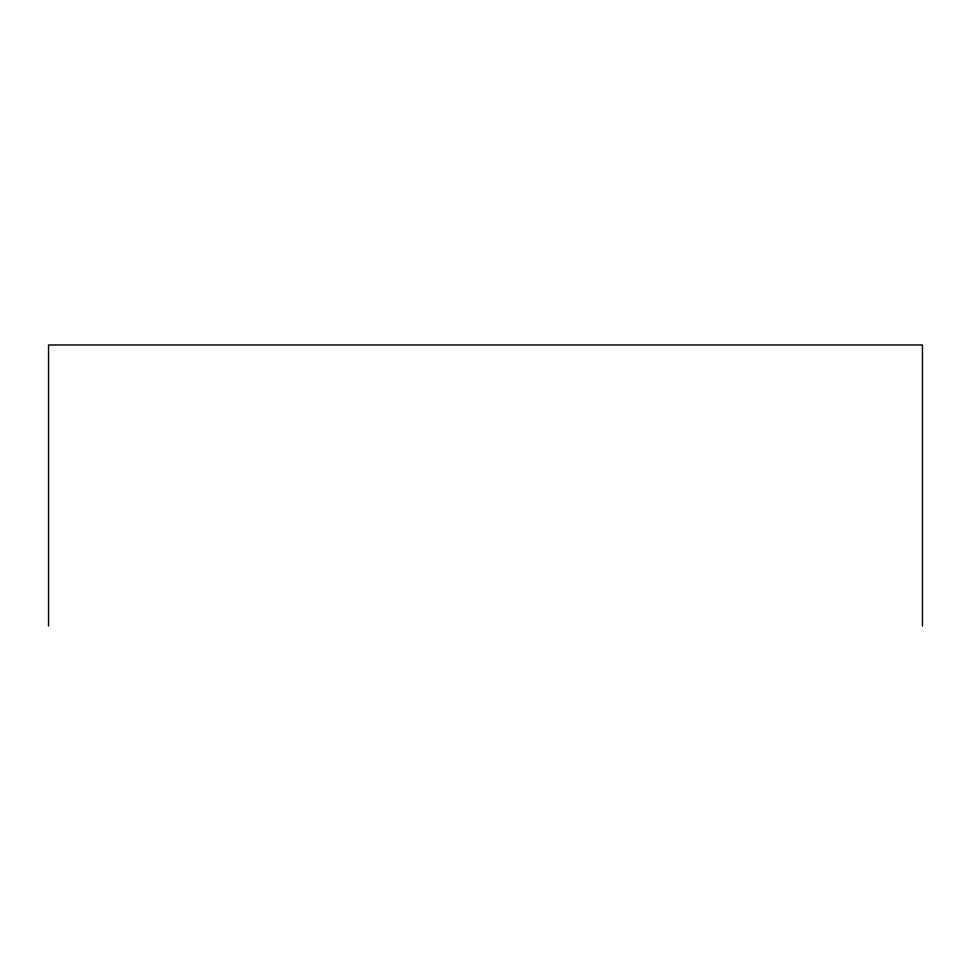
<?xml version="1.0" encoding="UTF-8"?>
<svg xmlns="http://www.w3.org/2000/svg" width="971" height="971" viewBox="0 0 971 971"><rect width="100%" height="100%" fill="white"/><g stroke="black" fill="none" stroke-linecap="round" stroke-linejoin="round"><path stroke-width="1.46" d="M922.45 626.028L922.45 344.972L48.55 344.972L48.55 626.028"/></g></svg>
